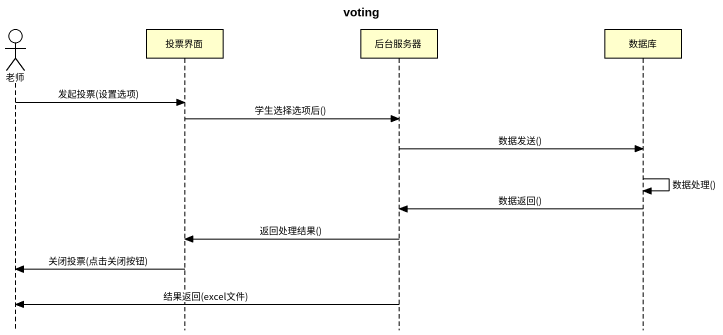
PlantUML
@startuml
title voting
hide footbox
actor 老师
participant 投票界面
participant 后台服务器
participant 数据库

老师 -> 投票界面 : 发起投票(设置选项)
投票界面 -> 后台服务器 : 学生选择选项后()
后台服务器 -> 数据库 : 数据发送()
数据库 -> 数据库 : 数据处理()
数据库 -> 后台服务器 : 数据返回()
后台服务器 -> 投票界面 : 返回处理结果()
投票界面 -> 老师 : 关闭投票(点击关闭按钮)
后台服务器 -> 老师 : 结果返回(excel文件)
@enduml
